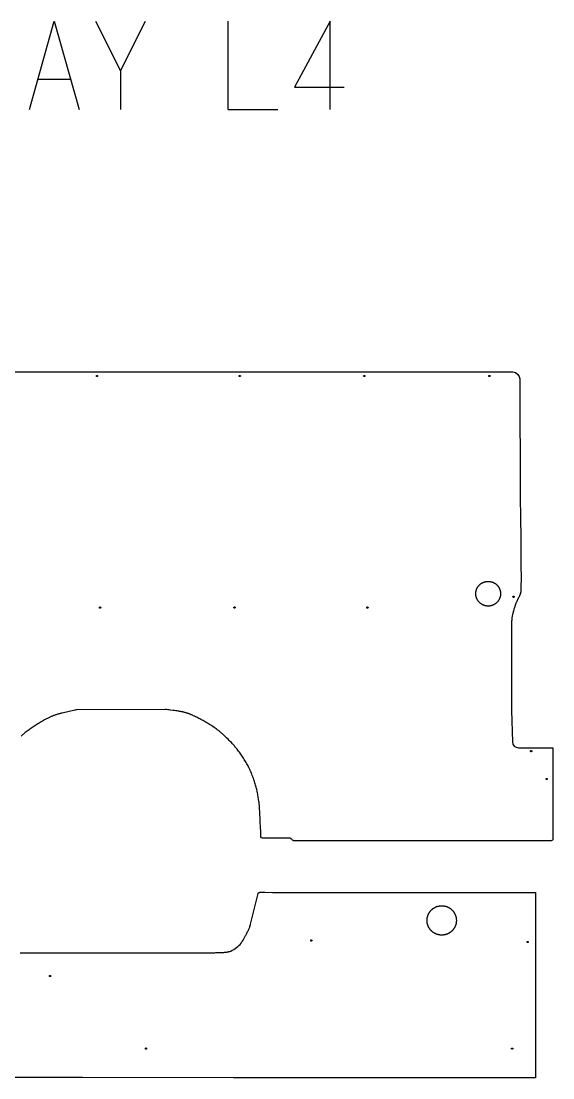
# Model space of a CAD drawing. Extents: x 358 to 7671, y 1345 to 7758.
# Drawn here: x 2312 to 4033, y 4336 to 7758 of the extents above; entities that cross this region are included whole.
import ezdxf

# ---------------------------------------------------------------- set-up
doc = ezdxf.new("R2010")
doc.units = 0
doc.layers.add('Default Layer', color=1, linetype='CONTINUOUS')

msp = doc.modelspace()

# ---------------------------------------------------------------- linework, layer by layer
at = {"layer": 'Default Layer'}
for points in [[(2338.9, 7472), (2419.3, 7757.8), (2499.7, 7472)], [(2553.2, 7757.8), (2633.6, 7597), (2633.6, 7472)], [(2633.6, 7597), (2714, 7757.8)], [(2981.9, 7472), (2981.9, 7757.8)], [(3312.3, 7472), (3312.3, 7757.8), (3196.2, 7543.4), (3356.9, 7543.4)], [(2365.7, 7570.2), (2472.9, 7570.2)], [(2981.9, 7472), (3142.6, 7472)], [(3922.4, 6609.1), (3921.8, 6610.1), (3921.2, 6610.9), (3920.5, 6611.8), (3919.9, 6612.6), (3919.3, 6613.4), (3918.6, 6614.1), (3918, 6614.8), (3917.4, 6615.4), (3916.7, 6616.1), (3916.3, 6616.4), (3916, 6616.7), (3915.4, 6617.2), (3915.4, 6617.2)]]:
    msp.add_lwpolyline(points, dxfattribs=at)
for points in [[(2201, 6622.3), (2760.7, 6622.3), (3320.3, 6622.3), (3880, 6622.3), (3886.2, 6622.3), (3892.7, 6622.4), (3895.7, 6622.4), (3898.6, 6622.4), (3901.1, 6622.4), (3903.1, 6622.3, -0.342013), (3925.6, 6599.1), (3925.6, 6599.1), (3925.5, 6598.1), (3925.5, 6596.9), (3925.4, 6594.1), (3925.4, 6590.8), (3925.4, 6587.4), (3925.5, 6580), (3925.5, 6576.4), (3925.5, 6573), (3927, 6240.9), (3927.1, 6230.3), (3927.2, 6219.1), (3927.4, 6195.5), (3927.6, 6170.4), (3927.9, 6144.3), (3928.5, 6090.9), (3928.8, 6064.5), (3929.1, 6038.7), (3929.3, 6014), (3929.5, 5990.9), (3929.5, 5980.1), (3929.6, 5969.8), (3929.6, 5960.2), (3929.6, 5951.1), (3929.6, 5942.8), (3929.5, 5935.3), (3929.4, 5928.5), (3929.3, 5922.6), (3929.2, 5917.7), (3929.1, 5915.6), (3929, 5913.7), (3928.9, 5912.1), (3928.8, 5910.7), (3928.7, 5909.7), (3928.6, 5908.9), (3928.3, 5907.5), (3928, 5906.2), (3927.6, 5904.9), (3927.2, 5903.7), (3926.8, 5902.4), (3926.4, 5901.1), (3925.9, 5899.9), (3925.4, 5898.6), (3924.9, 5897.4), (3924.4, 5896.1), (3923.8, 5894.9), (3923.3, 5893.7), (3922.1, 5891.2), (3920.9, 5888.8), (3918.5, 5883.9), (3917.2, 5881.5), (3916, 5879), (3914.9, 5876.6), (3914.3, 5875.4), (3913.8, 5874.1), (3913.3, 5872.9), (3912.8, 5871.6), (3912.3, 5870.3), (3911.8, 5869.1), (3910.1, 5863.9), (3909.2, 5861.3), (3908.4, 5858.7), (3907.5, 5856.1), (3906.7, 5853.5), (3905.9, 5850.8), (3905.1, 5848.2), (3904.4, 5845.5), (3903.7, 5842.8), (3903, 5840.1), (3902.3, 5837.4), (3901.8, 5834.7), (3901.2, 5832), (3900.7, 5829.3), (3900.3, 5826.5), (3900.1, 5825.1), (3899.9, 5823.7), (3899.8, 5822.3), (3899.6, 5820.8), (3899.5, 5819.3), (3899.4, 5817.8), (3899.2, 5814.7), (3899.1, 5811.5), (3899, 5808.2), (3898.9, 5804.9), (3898.9, 5801.5), (3898.9, 5798.1), (3898.9, 5794.7), (3899, 5787.8), (3899, 5781), (3899, 5777.6), (3899, 5774.4), (3898.9, 5769.6), (3898.9, 5762.1), (3898.9, 5739.8), (3898.9, 5709.9), (3898.9, 5674.6), (3898.9, 5597), (3899, 5525.6), (3901.8, 5424.2, 0.405971), (3921.8, 5404.8), (4032.6, 5404.8), (4032.6, 5109, -0.414214), (4027.6, 5104), (3193.4, 5104, -0.373614), (3188.4, 5108.3), (3187.2, 5107.7, 0.373614), (3182.2, 5112), (3093, 5112, -0.397269), (3088, 5116.7), (3087.3, 5132.7), (3086.6, 5148.7), (3086, 5164.3), (3085.7, 5171.9), (3085.4, 5179.3), (3085, 5186.3), (3084.7, 5193.1), (3084.3, 5199.5), (3083.9, 5205.6), (3083.6, 5211.1), (3083.4, 5213.8), (3083.2, 5216.3), (3082.9, 5218.6), (3082.7, 5220.9), (3082.5, 5223), (3082.3, 5224.9), (3081.8, 5228.6), (3081.3, 5232.4), (3080.7, 5236.1), (3080.2, 5239.9), (3079.6, 5243.6), (3079, 5247.3), (3078.3, 5251), (3077.6, 5254.8), (3076.9, 5258.5), (3076.2, 5262.2), (3075.4, 5265.9), (3074.5, 5269.5), (3073.6, 5273.2), (3072.7, 5276.9), (3071.7, 5280.5), (3070.7, 5284.1), (3069.6, 5287.8), (3068.4, 5291.5), (3067.2, 5295.4), (3065.9, 5299.3), (3064.6, 5303.2), (3063.2, 5307.2), (3061.7, 5311.2), (3060.2, 5315.2), (3058.6, 5319.2), (3057, 5323.2), (3055.3, 5327.1), (3053.6, 5331), (3051.8, 5334.9), (3051, 5336.8), (3050.1, 5338.7), (3049.2, 5340.6), (3048.2, 5342.5), (3047.3, 5344.3), (3046.4, 5346.1), (3044.5, 5349.7), (3042.6, 5353.3), (3040.6, 5356.9), (3038.5, 5360.4), (3036.4, 5363.9), (3034.3, 5367.3), (3032.1, 5370.8), (3029.9, 5374.2), (3027.7, 5377.6), (3025.4, 5380.9), (3023, 5384.3), (3020.6, 5387.6), (3018.2, 5390.8), (3015.8, 5394.1), (3013.3, 5397.3), (3010.7, 5400.5), (3009.4, 5402.1), (3008.1, 5403.7), (3006.7, 5405.4), (3005.2, 5407.1), (3002.2, 5410.6), (2999, 5414.2), (2995.7, 5417.8), (2992.3, 5421.5), (2988.7, 5425.2), (2985.2, 5428.9), (2981.5, 5432.6), (2977.9, 5436.2), (2974.2, 5439.7), (2970.6, 5443.2), (2968.8, 5444.8), (2967, 5446.5), (2965.3, 5448.1), (2963.5, 5449.6), (2961.8, 5451.1), (2960.1, 5452.6), (2958.5, 5454), (2956.8, 5455.4), (2955.2, 5456.7), (2953.5, 5458.1), (2951.9, 5459.4), (2950.2, 5460.7), (2948.5, 5462), (2946.8, 5463.3), (2945.1, 5464.6), (2943.3, 5465.9), (2939.8, 5468.4), (2936.3, 5470.8), (2932.7, 5473.3), (2929.1, 5475.7), (2925.5, 5478), (2921.9, 5480.3), (2918.3, 5482.5), (2914.7, 5484.7), (2911.2, 5486.8), (2907.7, 5488.8), (2904.2, 5490.8), (2900.8, 5492.7), (2897.4, 5494.6), (2894, 5496.5), (2890.6, 5498.3), (2887.2, 5500.1), (2883.8, 5501.9), (2880.3, 5503.7), (2876.8, 5505.4), (2873.3, 5507.1), (2869.8, 5508.7), (2868.1, 5509.5), (2866.3, 5510.3), (2864.5, 5511.1), (2862.7, 5511.8), (2860.9, 5512.6), (2859.1, 5513.3), (2857.3, 5514), (2855.5, 5514.7), (2853.7, 5515.4), (2851.9, 5516), (2850.1, 5516.6), (2848.2, 5517.3), (2846.4, 5517.9), (2844.6, 5518.4), (2842.7, 5519), (2840.8, 5519.5), (2838.9, 5520), (2836.9, 5520.4), (2835, 5520.9), (2833, 5521.3), (2831, 5521.7), (2829, 5522.1), (2826.9, 5522.5), (2824.9, 5522.8), (2822.8, 5523.1), (2820.7, 5523.5), (2816.5, 5524.1), (2812.3, 5524.6), (2808, 5525.2), (2803.7, 5525.7), (2795.1, 5526.7), (2790.8, 5527.3), (2786.6, 5527.8), (2782.3, 5528.4), (2780.2, 5528.7), (2778.2, 5529), (2490.6, 5527.3), (2488.3, 5526.7), (2486.1, 5526.2), (2481.5, 5525.2), (2476.9, 5524.2), (2472.3, 5523.2), (2463, 5521.3), (2458.4, 5520.4), (2453.8, 5519.4), (2449.2, 5518.4), (2444.6, 5517.3), (2442.4, 5516.8), (2440.2, 5516.3), (2437.9, 5515.7), (2435.8, 5515.1), (2433.6, 5514.5), (2431.4, 5513.9), (2429.3, 5513.3), (2427.2, 5512.7), (2425.1, 5512), (2423.1, 5511.3), (2421.1, 5510.6), (2419.1, 5509.8), (2417.2, 5509.1), (2415.2, 5508.3), (2413.2, 5507.5), (2411.3, 5506.6), (2409.3, 5505.8), (2407.4, 5504.9), (2405.4, 5504), (2403.5, 5503), (2401.5, 5502.1), (2399.6, 5501.1), (2397.7, 5500.1), (2395.8, 5499.2), (2393.9, 5498.1), (2392, 5497.1), (2388.2, 5495.1), (2384.4, 5492.9), (2380.8, 5490.8), (2377.1, 5488.7), (2373.6, 5486.5), (2370, 5484.4), (2366.6, 5482.2), (2363.2, 5480.1), (2360, 5478), (2356.7, 5476), (2353.5, 5473.9), (2350.3, 5471.8), (2347.1, 5469.7), (2343.9, 5467.5), (2340.7, 5465.3), (2337.6, 5463.1), (2334.5, 5460.9), (2331.4, 5458.6), (2328.3, 5456.3), (2325.3, 5453.9), (2322.3, 5451.5), (2320.8, 5450.3), (2319.3, 5449.1), (2317.9, 5447.8), (2316.4, 5446.6), (2315, 5445.3), (2313.6, 5444), (2312.1, 5442.7)], [(3903.1, 6622.3, -0.342013), (3925.6, 6599.1)], [(2308.5, 4741.3), (2312.5, 4741.2), (2317.3, 4741.1), (2322.9, 4741.1), (2336.2, 4741), (2352.1, 4741), (2370.2, 4740.9), (2390.3, 4740.9), (2434.8, 4741), (2482.9, 4741.1), (2532, 4741.2), (2579.2, 4741.3), (2601.3, 4741.3), (2621.9, 4741.3), (2642.6, 4741.3), (2665, 4741.3), (2713.4, 4741.2), (2763.7, 4741), (2813.1, 4740.9), (2836.4, 4740.9), (2858.3, 4740.8), (2878.4, 4740.8), (2896.3, 4740.9), (2911.6, 4740.9), (2918.2, 4741), (2924, 4741), (2929, 4741.1), (2933.1, 4741.2), (2936.2, 4741.2), (2938.4, 4741.3), (2941.8, 4741.5), (2945.2, 4741.7), (2948.6, 4741.8), (2951.9, 4741.8), (2958.5, 4742), (2961.8, 4742.1), (2965.1, 4742.2), (2966.7, 4742.3), (2968.3, 4742.4), (2969.9, 4742.5), (2971.6, 4742.7), (2973.2, 4742.8), (2974.8, 4743), (2976.4, 4743.2), (2978, 4743.5), (2979.6, 4743.7), (2981.2, 4744), (2982.7, 4744.3), (2984.3, 4744.7), (2985.9, 4745.1), (2987.5, 4745.5), (2989.1, 4746), (2990.6, 4746.5, 0.095019), (3024.2, 4772.2), (3024.5, 4772.6), (3025.3, 4773.9), (3026.5, 4776), (3028.2, 4778.7), (3030.1, 4781.9), (3032.3, 4785.7), (3034.7, 4790), (3036, 4792.2), (3037.3, 4794.5), (3038.6, 4796.9), (3039.9, 4799.3), (3041.2, 4801.8), (3042.5, 4804.3), (3043.8, 4806.9), (3045, 4809.4), (3046.2, 4812), (3047.4, 4814.6), (3048.6, 4817.1), (3049.6, 4819.6), (3050.7, 4822.1), (3051.6, 4824.5), (3052.5, 4826.9), (3052.9, 4828.1), (3053.2, 4829.2), (3053.6, 4830.4), (3053.9, 4831.5), (3054.2, 4832.6), (3054.5, 4833.6), (3079, 4932.8), (3079.2, 4933.1), (3079.3, 4933.4), (3079.5, 4933.7), (3079.7, 4934), (3079.9, 4934.2), (3080.1, 4934.5), (3080.5, 4934.9), (3080.9, 4935.3), (3081.4, 4935.7), (3082, 4936), (3082.5, 4936.3), (3083.1, 4936.6), (3083.7, 4936.8), (3084.3, 4936.9), (3085, 4937.1), (3085.6, 4937.2), (3086.3, 4937.2), (3086.9, 4937.3), (3087.6, 4937.3), (3091.8, 4937.3), (3100.6, 4937.1), (3125.7, 4936.7), (3161.2, 4936.2), (3161.2, 4936.2), (3566.4, 4936.2), (3976, 4936.2), (3976, 4636.1), (3976, 4336), (3487.6, 4336.2), (2999.3, 4336.4), (2510.9, 4336.7), (2022.6, 4336.9)]]:
    msp.add_lwpolyline(points, format="xyb", dxfattribs=at)
for points in [[(2559.5, 6608.8), (2559.5, 6608.6), (2559.5, 6608.4), (2559.5, 6608.2), (2559.4, 6608), (2559.3, 6607.8), (2559.2, 6607.7), (2559.1, 6607.5), (2559, 6607.4), (2558.8, 6607.2), (2558.7, 6607.1), (2558.5, 6607), (2558.3, 6606.9), (2558.1, 6606.9), (2558, 6606.8), (2557.8, 6606.8), (2557.5, 6606.8), (2557.3, 6606.8), (2557.1, 6606.8), (2557, 6606.9), (2556.8, 6606.9), (2556.6, 6607), (2556.4, 6607.1), (2556.3, 6607.2), (2556.1, 6607.4), (2556, 6607.5), (2555.9, 6607.7), (2555.8, 6607.8), (2555.7, 6608), (2555.6, 6608.2), (2555.6, 6608.4), (2555.6, 6608.6), (2555.5, 6608.8), (2555.6, 6609), (2555.6, 6609.2), (2555.6, 6609.4), (2555.7, 6609.6), (2555.8, 6609.7), (2555.9, 6609.9), (2556, 6610.1), (2556.1, 6610.2), (2556.3, 6610.3), (2556.4, 6610.4), (2556.6, 6610.5), (2556.8, 6610.6), (2557, 6610.7), (2557.1, 6610.7), (2557.3, 6610.8), (2557.5, 6610.8), (2557.8, 6610.8), (2558, 6610.7), (2558.1, 6610.7), (2558.3, 6610.6), (2558.5, 6610.5), (2558.7, 6610.4), (2558.8, 6610.3), (2559, 6610.2), (2559.1, 6610.1), (2559.2, 6609.9), (2559.3, 6609.7), (2559.4, 6609.6), (2559.5, 6609.4), (2559.5, 6609.2), (2559.5, 6609), (2559.5, 6608.8)], [(3021.5, 6608.8), (3021.5, 6608.6), (3021.5, 6608.4), (3021.5, 6608.2), (3021.4, 6608), (3021.3, 6607.8), (3021.2, 6607.7), (3021.1, 6607.5), (3021, 6607.4), (3020.8, 6607.2), (3020.7, 6607.1), (3020.5, 6607), (3020.3, 6606.9), (3020.1, 6606.9), (3020, 6606.8), (3019.8, 6606.8), (3019.5, 6606.8), (3019.3, 6606.8), (3019.1, 6606.8), (3019, 6606.9), (3018.8, 6606.9), (3018.6, 6607), (3018.4, 6607.1), (3018.3, 6607.2), (3018.1, 6607.4), (3018, 6607.5), (3017.9, 6607.7), (3017.8, 6607.8), (3017.7, 6608), (3017.6, 6608.2), (3017.6, 6608.4), (3017.6, 6608.6), (3017.5, 6608.8), (3017.6, 6609), (3017.6, 6609.2), (3017.6, 6609.4), (3017.7, 6609.6), (3017.8, 6609.7), (3017.9, 6609.9), (3018, 6610.1), (3018.1, 6610.2), (3018.3, 6610.3), (3018.4, 6610.4), (3018.6, 6610.5), (3018.8, 6610.6), (3019, 6610.7), (3019.1, 6610.7), (3019.3, 6610.8), (3019.5, 6610.8), (3019.8, 6610.8), (3020, 6610.7), (3020.1, 6610.7), (3020.3, 6610.6), (3020.5, 6610.5), (3020.7, 6610.4), (3020.8, 6610.3), (3021, 6610.2), (3021.1, 6610.1), (3021.2, 6609.9), (3021.3, 6609.7), (3021.4, 6609.6), (3021.5, 6609.4), (3021.5, 6609.2), (3021.5, 6609), (3021.5, 6608.8)], [(3424.5, 6608.8), (3424.5, 6608.6), (3424.5, 6608.4), (3424.5, 6608.2), (3424.4, 6608), (3424.3, 6607.8), (3424.2, 6607.7), (3424.1, 6607.5), (3424, 6607.4), (3423.8, 6607.2), (3423.7, 6607.1), (3423.5, 6607), (3423.3, 6606.9), (3423.1, 6606.9), (3423, 6606.8), (3422.8, 6606.8), (3422.5, 6606.8), (3422.3, 6606.8), (3422.1, 6606.8), (3422, 6606.9), (3421.8, 6606.9), (3421.6, 6607), (3421.4, 6607.1), (3421.3, 6607.2), (3421.1, 6607.4), (3421, 6607.5), (3420.9, 6607.7), (3420.8, 6607.8), (3420.7, 6608), (3420.6, 6608.2), (3420.6, 6608.4), (3420.6, 6608.6), (3420.5, 6608.8), (3420.6, 6609), (3420.6, 6609.2), (3420.6, 6609.4), (3420.7, 6609.6), (3420.8, 6609.7), (3420.9, 6609.9), (3421, 6610.1), (3421.1, 6610.2), (3421.3, 6610.3), (3421.4, 6610.4), (3421.6, 6610.5), (3421.8, 6610.6), (3422, 6610.7), (3422.1, 6610.7), (3422.3, 6610.8), (3422.5, 6610.8), (3422.8, 6610.8), (3423, 6610.7), (3423.1, 6610.7), (3423.3, 6610.6), (3423.5, 6610.5), (3423.7, 6610.4), (3423.8, 6610.3), (3424, 6610.2), (3424.1, 6610.1), (3424.2, 6609.9), (3424.3, 6609.7), (3424.4, 6609.6), (3424.5, 6609.4), (3424.5, 6609.2), (3424.5, 6609), (3424.5, 6608.8)], [(3829.5, 6608.8), (3829.5, 6608.6), (3829.5, 6608.4), (3829.5, 6608.2), (3829.4, 6608), (3829.3, 6607.8), (3829.2, 6607.7), (3829.1, 6607.5), (3829, 6607.4), (3828.8, 6607.2), (3828.7, 6607.1), (3828.5, 6607), (3828.3, 6606.9), (3828.1, 6606.9), (3828, 6606.8), (3827.8, 6606.8), (3827.5, 6606.8), (3827.3, 6606.8), (3827.1, 6606.8), (3827, 6606.9), (3826.8, 6606.9), (3826.6, 6607), (3826.4, 6607.1), (3826.3, 6607.2), (3826.1, 6607.4), (3826, 6607.5), (3825.9, 6607.7), (3825.8, 6607.8), (3825.7, 6608), (3825.6, 6608.2), (3825.6, 6608.4), (3825.6, 6608.6), (3825.5, 6608.8), (3825.6, 6609), (3825.6, 6609.2), (3825.6, 6609.4), (3825.7, 6609.6), (3825.8, 6609.7), (3825.9, 6609.9), (3826, 6610.1), (3826.1, 6610.2), (3826.3, 6610.3), (3826.4, 6610.4), (3826.6, 6610.5), (3826.8, 6610.6), (3827, 6610.7), (3827.1, 6610.7), (3827.3, 6610.8), (3827.5, 6610.8), (3827.8, 6610.8), (3828, 6610.7), (3828.1, 6610.7), (3828.3, 6610.6), (3828.5, 6610.5), (3828.7, 6610.4), (3828.8, 6610.3), (3829, 6610.2), (3829.1, 6610.1), (3829.2, 6609.9), (3829.3, 6609.7), (3829.4, 6609.6), (3829.5, 6609.4), (3829.5, 6609.2), (3829.5, 6609), (3829.5, 6608.8)], [(3863.3, 5903.7), (3863.3, 5902.7), (3863.3, 5901.7), (3863.2, 5900.7), (3863.1, 5899.6), (3863, 5898.6), (3862.9, 5897.6), (3862.7, 5896.6), (3862.5, 5895.7), (3862.3, 5894.7), (3862.1, 5893.7), (3861.8, 5892.8), (3861.5, 5891.8), (3861.2, 5890.9), (3860.9, 5890), (3860.5, 5889.1), (3860.2, 5888.2), (3859.8, 5887.3), (3859.4, 5886.4), (3858.9, 5885.5), (3858.5, 5884.7), (3858, 5883.8), (3857.5, 5883), (3857, 5882.2), (3856.5, 5881.4), (3855.9, 5880.6), (3855.4, 5879.8), (3854.8, 5879), (3854.2, 5878.3), (3853.6, 5877.6), (3852.9, 5876.8), (3852.3, 5876.1), (3851.6, 5875.4), (3850.9, 5874.8), (3850.2, 5874.1), (3849.5, 5873.5), (3848.8, 5872.9), (3848, 5872.3), (3847.3, 5871.7), (3846.5, 5871.1), (3845.7, 5870.6), (3844.9, 5870), (3844.1, 5869.5), (3843.2, 5869), (3842.4, 5868.6), (3841.5, 5868.1), (3840.7, 5867.7), (3839.8, 5867.3), (3838.9, 5866.9), (3838, 5866.5), (3837.1, 5866.2), (3836.1, 5865.8), (3835.2, 5865.5), (3834.3, 5865.2), (3833.3, 5865), (3832.4, 5864.8), (3831.4, 5864.5), (3830.4, 5864.4), (3829.4, 5864.2), (3828.4, 5864.1), (3827.4, 5863.9), (3826.4, 5863.8), (3825.4, 5863.8), (3824.4, 5863.7), (3823.3, 5863.7), (3822.3, 5863.7), (3821.3, 5863.8), (3820.2, 5863.8), (3819.2, 5863.9), (3818.2, 5864.1), (3817.2, 5864.2), (3816.2, 5864.4), (3815.3, 5864.5), (3814.3, 5864.8), (3813.3, 5865), (3812.4, 5865.2), (3811.4, 5865.5), (3810.5, 5865.8), (3809.6, 5866.2), (3808.7, 5866.5), (3807.7, 5866.9), (3806.9, 5867.3), (3806, 5867.7), (3805.1, 5868.1), (3804.3, 5868.6), (3803.4, 5869), (3802.6, 5869.5), (3801.8, 5870), (3801, 5870.6), (3800.2, 5871.1), (3799.4, 5871.7), (3798.6, 5872.3), (3797.9, 5872.9), (3797.1, 5873.5), (3796.4, 5874.1), (3795.7, 5874.8), (3795, 5875.4), (3794.4, 5876.1), (3793.7, 5876.8), (3793.1, 5877.6), (3792.5, 5878.3), (3791.9, 5879), (3791.3, 5879.8), (3790.7, 5880.6), (3790.2, 5881.4), (3789.6, 5882.2), (3789.1, 5883), (3788.6, 5883.8), (3788.1, 5884.7), (3787.7, 5885.5), (3787.3, 5886.4), (3786.9, 5887.3), (3786.5, 5888.2), (3786.1, 5889.1), (3785.7, 5890), (3785.4, 5890.9), (3785.1, 5891.8), (3784.8, 5892.8), (3784.6, 5893.7), (3784.3, 5894.7), (3784.1, 5895.7), (3783.9, 5896.6), (3783.8, 5897.6), (3783.6, 5898.6), (3783.5, 5899.6), (3783.4, 5900.7), (3783.4, 5901.7), (3783.3, 5902.7), (3783.3, 5903.7), (3783.3, 5904.8), (3783.4, 5905.8), (3783.4, 5906.8), (3783.5, 5907.8), (3783.6, 5908.8), (3783.8, 5909.8), (3783.9, 5910.8), (3784.1, 5911.8), (3784.3, 5912.8), (3784.6, 5913.7), (3784.8, 5914.7), (3785.1, 5915.6), (3785.4, 5916.6), (3785.7, 5917.5), (3786.1, 5918.4), (3786.5, 5919.3), (3786.9, 5920.2), (3787.3, 5921.1), (3787.7, 5921.9), (3788.1, 5922.8), (3788.6, 5923.6), (3789.1, 5924.5), (3789.6, 5925.3), (3790.2, 5926.1), (3790.7, 5926.9), (3791.3, 5927.7), (3791.9, 5928.4), (3792.5, 5929.2), (3793.1, 5929.9), (3793.7, 5930.6), (3794.4, 5931.3), (3795, 5932), (3795.7, 5932.7), (3796.4, 5933.3), (3797.1, 5934), (3797.9, 5934.6), (3798.6, 5935.2), (3799.4, 5935.8), (3800.2, 5936.4), (3801, 5936.9), (3801.8, 5937.4), (3802.6, 5937.9), (3803.4, 5938.4), (3804.3, 5938.9), (3805.1, 5939.4), (3806, 5939.8), (3806.9, 5940.2), (3807.7, 5940.6), (3808.7, 5941), (3809.6, 5941.3), (3810.5, 5941.6), (3811.4, 5941.9), (3812.4, 5942.2), (3813.3, 5942.5), (3814.3, 5942.7), (3815.3, 5942.9), (3816.2, 5943.1), (3817.2, 5943.3), (3818.2, 5943.4), (3819.2, 5943.5), (3820.2, 5943.6), (3821.3, 5943.7), (3822.3, 5943.7), (3823.3, 5943.7), (3824.4, 5943.7), (3825.4, 5943.7), (3826.4, 5943.6), (3827.4, 5943.5), (3828.4, 5943.4), (3829.4, 5943.3), (3830.4, 5943.1), (3831.4, 5942.9), (3832.4, 5942.7), (3833.3, 5942.5), (3834.3, 5942.2), (3835.2, 5941.9), (3836.1, 5941.6), (3837.1, 5941.3), (3838, 5941), (3838.9, 5940.6), (3839.8, 5940.2), (3840.7, 5939.8), (3841.5, 5939.4), (3842.4, 5938.9), (3843.2, 5938.4), (3844.1, 5937.9), (3844.9, 5937.4), (3845.7, 5936.9), (3846.5, 5936.4), (3847.3, 5935.8), (3848, 5935.2), (3848.8, 5934.6), (3849.5, 5934), (3850.2, 5933.3), (3850.9, 5932.7), (3851.6, 5932), (3852.3, 5931.3), (3852.9, 5930.6), (3853.6, 5929.9), (3854.2, 5929.2), (3854.8, 5928.4), (3855.4, 5927.7), (3855.9, 5926.9), (3856.5, 5926.1), (3857, 5925.3), (3857.5, 5924.5), (3858, 5923.6), (3858.5, 5922.8), (3858.9, 5921.9), (3859.4, 5921.1), (3859.8, 5920.2), (3860.2, 5919.3), (3860.5, 5918.4), (3860.9, 5917.5), (3861.2, 5916.6), (3861.5, 5915.6), (3861.8, 5914.7), (3862.1, 5913.7), (3862.3, 5912.8), (3862.5, 5911.8), (3862.7, 5910.8), (3862.9, 5909.8), (3863, 5908.8), (3863.1, 5907.8), (3863.2, 5906.8), (3863.3, 5905.8), (3863.3, 5904.8), (3863.3, 5903.7)], [(3907.5, 5893.8), (3907.5, 5893.6), (3907.5, 5893.4), (3907.5, 5893.2), (3907.4, 5893), (3907.3, 5892.8), (3907.2, 5892.7), (3907.1, 5892.5), (3907, 5892.4), (3906.8, 5892.2), (3906.7, 5892.1), (3906.5, 5892), (3906.3, 5891.9), (3906.1, 5891.9), (3906, 5891.8), (3905.8, 5891.8), (3905.5, 5891.8), (3905.3, 5891.8), (3905.1, 5891.8), (3905, 5891.9), (3904.8, 5891.9), (3904.6, 5892), (3904.4, 5892.1), (3904.3, 5892.2), (3904.1, 5892.4), (3904, 5892.5), (3903.9, 5892.7), (3903.8, 5892.8), (3903.7, 5893), (3903.6, 5893.2), (3903.6, 5893.4), (3903.6, 5893.6), (3903.5, 5893.8), (3903.6, 5894), (3903.6, 5894.2), (3903.6, 5894.4), (3903.7, 5894.6), (3903.8, 5894.7), (3903.9, 5894.9), (3904, 5895.1), (3904.1, 5895.2), (3904.3, 5895.3), (3904.4, 5895.4), (3904.6, 5895.5), (3904.8, 5895.6), (3905, 5895.7), (3905.1, 5895.7), (3905.3, 5895.8), (3905.5, 5895.8), (3905.8, 5895.8), (3906, 5895.7), (3906.1, 5895.7), (3906.3, 5895.6), (3906.5, 5895.5), (3906.7, 5895.4), (3906.8, 5895.3), (3907, 5895.2), (3907.1, 5895.1), (3907.2, 5894.9), (3907.3, 5894.7), (3907.4, 5894.6), (3907.5, 5894.4), (3907.5, 5894.2), (3907.5, 5894), (3907.5, 5893.8)], [(2569.5, 5858.8), (2569.5, 5858.6), (2569.5, 5858.4), (2569.5, 5858.2), (2569.4, 5858), (2569.3, 5857.8), (2569.2, 5857.7), (2569.1, 5857.5), (2569, 5857.4), (2568.8, 5857.2), (2568.7, 5857.1), (2568.5, 5857), (2568.3, 5856.9), (2568.1, 5856.9), (2568, 5856.8), (2567.8, 5856.8), (2567.5, 5856.8), (2567.3, 5856.8), (2567.1, 5856.8), (2567, 5856.9), (2566.8, 5856.9), (2566.6, 5857), (2566.4, 5857.1), (2566.3, 5857.2), (2566.1, 5857.4), (2566, 5857.5), (2565.9, 5857.7), (2565.8, 5857.8), (2565.7, 5858), (2565.6, 5858.2), (2565.6, 5858.4), (2565.6, 5858.6), (2565.5, 5858.8), (2565.6, 5859), (2565.6, 5859.2), (2565.6, 5859.4), (2565.7, 5859.6), (2565.8, 5859.7), (2565.9, 5859.9), (2566, 5860.1), (2566.1, 5860.2), (2566.3, 5860.3), (2566.4, 5860.4), (2566.6, 5860.5), (2566.8, 5860.6), (2567, 5860.7), (2567.1, 5860.7), (2567.3, 5860.8), (2567.5, 5860.8), (2567.8, 5860.8), (2568, 5860.7), (2568.1, 5860.7), (2568.3, 5860.6), (2568.5, 5860.5), (2568.7, 5860.4), (2568.8, 5860.3), (2569, 5860.2), (2569.1, 5860.1), (2569.2, 5859.9), (2569.3, 5859.7), (2569.4, 5859.6), (2569.5, 5859.4), (2569.5, 5859.2), (2569.5, 5859), (2569.5, 5858.8)], [(3004.5, 5858.8), (3004.5, 5858.6), (3004.5, 5858.4), (3004.5, 5858.2), (3004.4, 5858), (3004.3, 5857.8), (3004.2, 5857.7), (3004.1, 5857.5), (3004, 5857.4), (3003.8, 5857.2), (3003.7, 5857.1), (3003.5, 5857), (3003.3, 5856.9), (3003.1, 5856.9), (3003, 5856.8), (3002.8, 5856.8), (3002.5, 5856.8), (3002.3, 5856.8), (3002.1, 5856.8), (3002, 5856.9), (3001.8, 5856.9), (3001.6, 5857), (3001.4, 5857.1), (3001.3, 5857.2), (3001.1, 5857.4), (3001, 5857.5), (3000.9, 5857.7), (3000.8, 5857.8), (3000.7, 5858), (3000.6, 5858.2), (3000.6, 5858.4), (3000.6, 5858.6), (3000.5, 5858.8), (3000.6, 5859), (3000.6, 5859.2), (3000.6, 5859.4), (3000.7, 5859.6), (3000.8, 5859.7), (3000.9, 5859.9), (3001, 5860.1), (3001.1, 5860.2), (3001.3, 5860.3), (3001.4, 5860.4), (3001.6, 5860.5), (3001.8, 5860.6), (3002, 5860.7), (3002.1, 5860.7), (3002.3, 5860.8), (3002.5, 5860.8), (3002.8, 5860.8), (3003, 5860.7), (3003.1, 5860.7), (3003.3, 5860.6), (3003.5, 5860.5), (3003.7, 5860.4), (3003.8, 5860.3), (3004, 5860.2), (3004.1, 5860.1), (3004.2, 5859.9), (3004.3, 5859.7), (3004.4, 5859.6), (3004.5, 5859.4), (3004.5, 5859.2), (3004.5, 5859), (3004.5, 5858.8)], [(3434.5, 5858.8), (3434.5, 5858.6), (3434.5, 5858.4), (3434.5, 5858.2), (3434.4, 5858), (3434.3, 5857.8), (3434.2, 5857.7), (3434.1, 5857.5), (3434, 5857.4), (3433.8, 5857.2), (3433.7, 5857.1), (3433.5, 5857), (3433.3, 5856.9), (3433.1, 5856.9), (3433, 5856.8), (3432.8, 5856.8), (3432.5, 5856.8), (3432.3, 5856.8), (3432.1, 5856.8), (3432, 5856.9), (3431.8, 5856.9), (3431.6, 5857), (3431.4, 5857.1), (3431.3, 5857.2), (3431.1, 5857.4), (3431, 5857.5), (3430.9, 5857.7), (3430.8, 5857.8), (3430.7, 5858), (3430.6, 5858.2), (3430.6, 5858.4), (3430.6, 5858.6), (3430.5, 5858.8), (3430.6, 5859), (3430.6, 5859.2), (3430.6, 5859.4), (3430.7, 5859.6), (3430.8, 5859.7), (3430.9, 5859.9), (3431, 5860.1), (3431.1, 5860.2), (3431.3, 5860.3), (3431.4, 5860.4), (3431.6, 5860.5), (3431.8, 5860.6), (3432, 5860.7), (3432.1, 5860.7), (3432.3, 5860.8), (3432.5, 5860.8), (3432.8, 5860.8), (3433, 5860.7), (3433.1, 5860.7), (3433.3, 5860.6), (3433.5, 5860.5), (3433.7, 5860.4), (3433.8, 5860.3), (3434, 5860.2), (3434.1, 5860.1), (3434.2, 5859.9), (3434.3, 5859.7), (3434.4, 5859.6), (3434.5, 5859.4), (3434.5, 5859.2), (3434.5, 5859), (3434.5, 5858.8)], [(3964.5, 5393.8), (3964.5, 5393.6), (3964.5, 5393.4), (3964.5, 5393.2), (3964.4, 5393), (3964.3, 5392.8), (3964.2, 5392.7), (3964.1, 5392.5), (3964, 5392.4), (3963.8, 5392.2), (3963.7, 5392.1), (3963.5, 5392), (3963.3, 5391.9), (3963.1, 5391.9), (3963, 5391.8), (3962.8, 5391.8), (3962.5, 5391.8), (3962.3, 5391.8), (3962.1, 5391.8), (3962, 5391.9), (3961.8, 5391.9), (3961.6, 5392), (3961.4, 5392.1), (3961.3, 5392.2), (3961.1, 5392.4), (3961, 5392.5), (3960.9, 5392.7), (3960.8, 5392.8), (3960.7, 5393), (3960.6, 5393.2), (3960.6, 5393.4), (3960.6, 5393.6), (3960.5, 5393.8), (3960.6, 5394), (3960.6, 5394.2), (3960.6, 5394.4), (3960.7, 5394.6), (3960.8, 5394.7), (3960.9, 5394.9), (3961, 5395.1), (3961.1, 5395.2), (3961.3, 5395.3), (3961.4, 5395.4), (3961.6, 5395.5), (3961.8, 5395.6), (3962, 5395.7), (3962.1, 5395.7), (3962.3, 5395.8), (3962.5, 5395.8), (3962.8, 5395.8), (3963, 5395.7), (3963.1, 5395.7), (3963.3, 5395.6), (3963.5, 5395.5), (3963.7, 5395.4), (3963.8, 5395.3), (3964, 5395.2), (3964.1, 5395.1), (3964.2, 5394.9), (3964.3, 5394.7), (3964.4, 5394.6), (3964.5, 5394.4), (3964.5, 5394.2), (3964.5, 5394), (3964.5, 5393.8)], [(4014.5, 5303.8), (4014.5, 5303.6), (4014.5, 5303.4), (4014.5, 5303.2), (4014.4, 5303), (4014.3, 5302.8), (4014.2, 5302.7), (4014.1, 5302.5), (4014, 5302.4), (4013.8, 5302.2), (4013.7, 5302.1), (4013.5, 5302), (4013.3, 5301.9), (4013.1, 5301.9), (4013, 5301.8), (4012.8, 5301.8), (4012.5, 5301.8), (4012.3, 5301.8), (4012.1, 5301.8), (4012, 5301.9), (4011.8, 5301.9), (4011.6, 5302), (4011.4, 5302.1), (4011.3, 5302.2), (4011.1, 5302.4), (4011, 5302.5), (4010.9, 5302.7), (4010.8, 5302.8), (4010.7, 5303), (4010.6, 5303.2), (4010.6, 5303.4), (4010.6, 5303.6), (4010.5, 5303.8), (4010.6, 5304), (4010.6, 5304.2), (4010.6, 5304.4), (4010.7, 5304.6), (4010.8, 5304.7), (4010.9, 5304.9), (4011, 5305.1), (4011.1, 5305.2), (4011.3, 5305.3), (4011.4, 5305.4), (4011.6, 5305.5), (4011.8, 5305.6), (4012, 5305.7), (4012.1, 5305.7), (4012.3, 5305.8), (4012.5, 5305.8), (4012.8, 5305.8), (4013, 5305.7), (4013.1, 5305.7), (4013.3, 5305.6), (4013.5, 5305.5), (4013.7, 5305.4), (4013.8, 5305.3), (4014, 5305.2), (4014.1, 5305.1), (4014.2, 5304.9), (4014.3, 5304.7), (4014.4, 5304.6), (4014.5, 5304.4), (4014.5, 5304.2), (4014.5, 5304), (4014.5, 5303.8)], [(3720.5, 4845.8), (3720.5, 4844.6), (3720.4, 4843.3), (3720.3, 4842.1), (3720.2, 4840.9), (3720.1, 4839.7), (3719.9, 4838.6), (3719.7, 4837.4), (3719.5, 4836.2), (3719.3, 4835.1), (3719, 4833.9), (3718.7, 4832.8), (3718.3, 4831.7), (3718, 4830.6), (3717.6, 4829.5), (3717.2, 4828.4), (3716.7, 4827.3), (3716.3, 4826.2), (3715.8, 4825.2), (3715.3, 4824.2), (3714.7, 4823.1), (3714.2, 4822.1), (3713.6, 4821.2), (3713, 4820.2), (3712.4, 4819.2), (3711.7, 4818.3), (3711, 4817.4), (3710.3, 4816.5), (3709.6, 4815.6), (3708.9, 4814.7), (3708.1, 4813.8), (3707.4, 4813), (3706.6, 4812.2), (3705.7, 4811.4), (3704.9, 4810.6), (3704.1, 4809.9), (3703.2, 4809.1), (3702.3, 4808.4), (3701.4, 4807.7), (3700.5, 4807.1), (3699.5, 4806.4), (3698.6, 4805.8), (3697.6, 4805.2), (3696.6, 4804.6), (3695.6, 4804), (3694.6, 4803.5), (3693.6, 4803), (3692.5, 4802.5), (3691.5, 4802), (3690.4, 4801.6), (3689.3, 4801.2), (3688.2, 4800.8), (3687.1, 4800.4), (3686, 4800.1), (3684.8, 4799.8), (3683.7, 4799.5), (3682.5, 4799.3), (3681.4, 4799), (3680.2, 4798.8), (3679, 4798.7), (3677.8, 4798.5), (3676.6, 4798.4), (3675.4, 4798.3), (3674.2, 4798.3), (3673, 4798.3), (3671.7, 4798.3), (3670.5, 4798.3), (3669.3, 4798.4), (3668.1, 4798.5), (3666.9, 4798.7), (3665.7, 4798.8), (3664.6, 4799), (3663.4, 4799.3), (3662.2, 4799.5), (3661.1, 4799.8), (3660, 4800.1), (3658.8, 4800.4), (3657.7, 4800.8), (3656.6, 4801.2), (3655.5, 4801.6), (3654.5, 4802), (3653.4, 4802.5), (3652.4, 4803), (3651.3, 4803.5), (3650.3, 4804), (3649.3, 4804.6), (3648.3, 4805.2), (3647.4, 4805.8), (3646.4, 4806.4), (3645.5, 4807.1), (3644.5, 4807.7), (3643.6, 4808.4), (3642.8, 4809.1), (3641.9, 4809.9), (3641, 4810.6), (3640.2, 4811.4), (3639.4, 4812.2), (3638.6, 4813), (3637.8, 4813.8), (3637, 4814.7), (3636.3, 4815.6), (3635.6, 4816.5), (3634.9, 4817.4), (3634.2, 4818.3), (3633.6, 4819.2), (3633, 4820.2), (3632.3, 4821.2), (3631.8, 4822.1), (3631.2, 4823.1), (3630.7, 4824.2), (3630.2, 4825.2), (3629.7, 4826.2), (3629.2, 4827.3), (3628.8, 4828.4), (3628.3, 4829.5), (3628, 4830.6), (3627.6, 4831.7), (3627.3, 4832.8), (3627, 4833.9), (3626.7, 4835.1), (3626.4, 4836.2), (3626.2, 4837.4), (3626, 4838.6), (3625.8, 4839.7), (3625.7, 4840.9), (3625.6, 4842.1), (3625.5, 4843.3), (3625.5, 4844.6), (3625.5, 4845.8), (3625.5, 4847), (3625.5, 4848.2), (3625.6, 4849.4), (3625.7, 4850.6), (3625.8, 4851.8), (3626, 4853), (3626.2, 4854.2), (3626.4, 4855.4), (3626.7, 4856.5), (3627, 4857.7), (3627.3, 4858.8), (3627.6, 4859.9), (3628, 4861), (3628.3, 4862.1), (3628.8, 4863.2), (3629.2, 4864.3), (3629.7, 4865.3), (3630.2, 4866.4), (3630.7, 4867.4), (3631.2, 4868.4), (3631.8, 4869.4), (3632.3, 4870.4), (3633, 4871.4), (3633.6, 4872.3), (3634.2, 4873.3), (3634.9, 4874.2), (3635.6, 4875.1), (3636.3, 4876), (3637, 4876.9), (3637.8, 4877.7), (3638.6, 4878.6), (3639.4, 4879.4), (3640.2, 4880.2), (3641, 4880.9), (3641.9, 4881.7), (3642.8, 4882.4), (3643.6, 4883.2), (3644.5, 4883.9), (3645.5, 4884.5), (3646.4, 4885.2), (3647.4, 4885.8), (3648.3, 4886.4), (3649.3, 4887), (3650.3, 4887.6), (3651.3, 4888.1), (3652.4, 4888.6), (3653.4, 4889.1), (3654.5, 4889.6), (3655.5, 4890), (3656.6, 4890.4), (3657.7, 4890.8), (3658.8, 4891.2), (3660, 4891.5), (3661.1, 4891.8), (3662.2, 4892.1), (3663.4, 4892.3), (3664.6, 4892.5), (3665.7, 4892.7), (3666.9, 4892.9), (3668.1, 4893), (3669.3, 4893.1), (3670.5, 4893.2), (3671.7, 4893.3), (3673, 4893.3), (3674.2, 4893.3), (3675.4, 4893.2), (3676.6, 4893.1), (3677.8, 4893), (3679, 4892.9), (3680.2, 4892.7), (3681.4, 4892.5), (3682.5, 4892.3), (3683.7, 4892.1), (3684.8, 4891.8), (3686, 4891.5), (3687.1, 4891.2), (3688.2, 4890.8), (3689.3, 4890.4), (3690.4, 4890), (3691.5, 4889.6), (3692.5, 4889.1), (3693.6, 4888.6), (3694.6, 4888.1), (3695.6, 4887.6), (3696.6, 4887), (3697.6, 4886.4), (3698.6, 4885.8), (3699.5, 4885.2), (3700.5, 4884.5), (3701.4, 4883.9), (3702.3, 4883.2), (3703.2, 4882.4), (3704.1, 4881.7), (3704.9, 4880.9), (3705.7, 4880.2), (3706.6, 4879.4), (3707.4, 4878.6), (3708.1, 4877.7), (3708.9, 4876.9), (3709.6, 4876), (3710.3, 4875.1), (3711, 4874.2), (3711.7, 4873.3), (3712.4, 4872.3), (3713, 4871.4), (3713.6, 4870.4), (3714.2, 4869.4), (3714.7, 4868.4), (3715.3, 4867.4), (3715.8, 4866.4), (3716.3, 4865.3), (3716.7, 4864.3), (3717.2, 4863.2), (3717.6, 4862.1), (3718, 4861), (3718.3, 4859.9), (3718.7, 4858.8), (3719, 4857.7), (3719.3, 4856.5), (3719.5, 4855.4), (3719.7, 4854.2), (3719.9, 4853), (3720.1, 4851.8), (3720.2, 4850.6), (3720.3, 4849.4), (3720.4, 4848.2), (3720.5, 4847), (3720.5, 4845.8)], [(3249, 4780.8), (3249, 4781), (3249, 4781.2), (3249.1, 4781.4), (3249.1, 4781.6), (3249.2, 4781.7), (3249.3, 4781.9), (3249.4, 4782.1), (3249.6, 4782.2), (3249.7, 4782.3), (3249.8, 4782.4), (3250, 4782.5), (3250.2, 4782.6), (3250.4, 4782.7), (3250.6, 4782.7), (3250.8, 4782.8), (3251, 4782.8), (3251.2, 4782.8), (3251.4, 4782.7), (3251.6, 4782.7), (3251.7, 4782.6), (3251.9, 4782.5), (3252.1, 4782.4), (3252.2, 4782.3), (3252.4, 4782.2), (3252.5, 4782.1), (3252.6, 4781.9), (3252.7, 4781.7), (3252.8, 4781.6), (3252.9, 4781.4), (3252.9, 4781.2), (3253, 4781), (3253, 4780.8), (3253, 4780.6), (3252.9, 4780.4), (3252.9, 4780.2), (3252.8, 4780), (3252.7, 4779.8), (3252.6, 4779.7), (3252.5, 4779.5), (3252.4, 4779.4), (3252.2, 4779.2), (3252.1, 4779.1), (3251.9, 4779), (3251.7, 4778.9), (3251.6, 4778.9), (3251.4, 4778.8), (3251.2, 4778.8), (3251, 4778.8), (3250.8, 4778.8), (3250.6, 4778.8), (3250.4, 4778.9), (3250.2, 4778.9), (3250, 4779), (3249.8, 4779.1), (3249.7, 4779.2), (3249.6, 4779.4), (3249.4, 4779.5), (3249.3, 4779.7), (3249.2, 4779.8), (3249.1, 4780), (3249.1, 4780.2), (3249, 4780.4), (3249, 4780.6), (3249, 4780.8)], [(3949, 4775.8), (3949, 4776), (3949, 4776.2), (3949.1, 4776.4), (3949.1, 4776.6), (3949.2, 4776.7), (3949.3, 4776.9), (3949.4, 4777.1), (3949.6, 4777.2), (3949.7, 4777.3), (3949.8, 4777.4), (3950, 4777.5), (3950.2, 4777.6), (3950.4, 4777.7), (3950.6, 4777.7), (3950.8, 4777.8), (3951, 4777.8), (3951.2, 4777.8), (3951.4, 4777.7), (3951.6, 4777.7), (3951.7, 4777.6), (3951.9, 4777.5), (3952.1, 4777.4), (3952.2, 4777.3), (3952.4, 4777.2), (3952.5, 4777.1), (3952.6, 4776.9), (3952.7, 4776.7), (3952.8, 4776.6), (3952.9, 4776.4), (3952.9, 4776.2), (3953, 4776), (3953, 4775.8), (3953, 4775.6), (3952.9, 4775.4), (3952.9, 4775.2), (3952.8, 4775), (3952.7, 4774.8), (3952.6, 4774.7), (3952.5, 4774.5), (3952.4, 4774.4), (3952.2, 4774.2), (3952.1, 4774.1), (3951.9, 4774), (3951.7, 4773.9), (3951.6, 4773.9), (3951.4, 4773.8), (3951.2, 4773.8), (3951, 4773.8), (3950.8, 4773.8), (3950.6, 4773.8), (3950.4, 4773.9), (3950.2, 4773.9), (3950, 4774), (3949.8, 4774.1), (3949.7, 4774.2), (3949.6, 4774.4), (3949.4, 4774.5), (3949.3, 4774.7), (3949.2, 4774.8), (3949.1, 4775), (3949.1, 4775.2), (3949, 4775.4), (3949, 4775.6), (3949, 4775.8)], [(2404, 4665.8), (2404, 4666), (2404, 4666.2), (2404.1, 4666.4), (2404.1, 4666.6), (2404.2, 4666.7), (2404.3, 4666.9), (2404.4, 4667.1), (2404.6, 4667.2), (2404.7, 4667.3), (2404.8, 4667.4), (2405, 4667.5), (2405.2, 4667.6), (2405.4, 4667.7), (2405.6, 4667.7), (2405.8, 4667.8), (2406, 4667.8), (2406.2, 4667.8), (2406.4, 4667.7), (2406.6, 4667.7), (2406.7, 4667.6), (2406.9, 4667.5), (2407.1, 4667.4), (2407.2, 4667.3), (2407.4, 4667.2), (2407.5, 4667.1), (2407.6, 4666.9), (2407.7, 4666.7), (2407.8, 4666.6), (2407.9, 4666.4), (2407.9, 4666.2), (2408, 4666), (2408, 4665.8), (2408, 4665.6), (2407.9, 4665.4), (2407.9, 4665.2), (2407.8, 4665), (2407.7, 4664.8), (2407.6, 4664.7), (2407.5, 4664.5), (2407.4, 4664.4), (2407.2, 4664.2), (2407.1, 4664.1), (2406.9, 4664), (2406.7, 4663.9), (2406.6, 4663.9), (2406.4, 4663.8), (2406.2, 4663.8), (2406, 4663.8), (2405.8, 4663.8), (2405.6, 4663.8), (2405.4, 4663.9), (2405.2, 4663.9), (2405, 4664), (2404.8, 4664.1), (2404.7, 4664.2), (2404.6, 4664.4), (2404.4, 4664.5), (2404.3, 4664.7), (2404.2, 4664.8), (2404.1, 4665), (2404.1, 4665.2), (2404, 4665.4), (2404, 4665.6), (2404, 4665.8)], [(2714, 4430.8), (2714, 4431), (2714, 4431.2), (2714.1, 4431.4), (2714.1, 4431.6), (2714.2, 4431.7), (2714.3, 4431.9), (2714.4, 4432.1), (2714.6, 4432.2), (2714.7, 4432.3), (2714.8, 4432.4), (2715, 4432.5), (2715.2, 4432.6), (2715.4, 4432.7), (2715.6, 4432.7), (2715.8, 4432.8), (2716, 4432.8), (2716.2, 4432.8), (2716.4, 4432.7), (2716.6, 4432.7), (2716.7, 4432.6), (2716.9, 4432.5), (2717.1, 4432.4), (2717.2, 4432.3), (2717.4, 4432.2), (2717.5, 4432.1), (2717.6, 4431.9), (2717.7, 4431.7), (2717.8, 4431.6), (2717.9, 4431.4), (2717.9, 4431.2), (2718, 4431), (2718, 4430.8), (2718, 4430.6), (2717.9, 4430.4), (2717.9, 4430.2), (2717.8, 4430), (2717.7, 4429.8), (2717.6, 4429.7), (2717.5, 4429.5), (2717.4, 4429.4), (2717.2, 4429.2), (2717.1, 4429.1), (2716.9, 4429), (2716.7, 4428.9), (2716.6, 4428.9), (2716.4, 4428.8), (2716.2, 4428.8), (2716, 4428.8), (2715.8, 4428.8), (2715.6, 4428.8), (2715.4, 4428.9), (2715.2, 4428.9), (2715, 4429), (2714.8, 4429.1), (2714.7, 4429.2), (2714.6, 4429.4), (2714.4, 4429.5), (2714.3, 4429.7), (2714.2, 4429.8), (2714.1, 4430), (2714.1, 4430.2), (2714, 4430.4), (2714, 4430.6), (2714, 4430.8)], [(3899, 4430.8), (3899, 4431), (3899, 4431.2), (3899.1, 4431.4), (3899.1, 4431.6), (3899.2, 4431.7), (3899.3, 4431.9), (3899.4, 4432.1), (3899.6, 4432.2), (3899.7, 4432.3), (3899.8, 4432.4), (3900, 4432.5), (3900.2, 4432.6), (3900.4, 4432.7), (3900.6, 4432.7), (3900.8, 4432.8), (3901, 4432.8), (3901.2, 4432.8), (3901.4, 4432.7), (3901.6, 4432.7), (3901.7, 4432.6), (3901.9, 4432.5), (3902.1, 4432.4), (3902.2, 4432.3), (3902.4, 4432.2), (3902.5, 4432.1), (3902.6, 4431.9), (3902.7, 4431.7), (3902.8, 4431.6), (3902.9, 4431.4), (3902.9, 4431.2), (3903, 4431), (3903, 4430.8), (3903, 4430.6), (3902.9, 4430.4), (3902.9, 4430.2), (3902.8, 4430), (3902.7, 4429.8), (3902.6, 4429.7), (3902.5, 4429.5), (3902.4, 4429.4), (3902.2, 4429.2), (3902.1, 4429.1), (3901.9, 4429), (3901.7, 4428.9), (3901.6, 4428.9), (3901.4, 4428.8), (3901.2, 4428.8), (3901, 4428.8), (3900.8, 4428.8), (3900.6, 4428.8), (3900.4, 4428.9), (3900.2, 4428.9), (3900, 4429), (3899.8, 4429.1), (3899.7, 4429.2), (3899.6, 4429.4), (3899.4, 4429.5), (3899.3, 4429.7), (3899.2, 4429.8), (3899.1, 4430), (3899.1, 4430.2), (3899, 4430.4), (3899, 4430.6), (3899, 4430.8)]]:
    msp.add_lwpolyline(points, close=True, dxfattribs=at)

doc.saveas('drawing.dxf')
